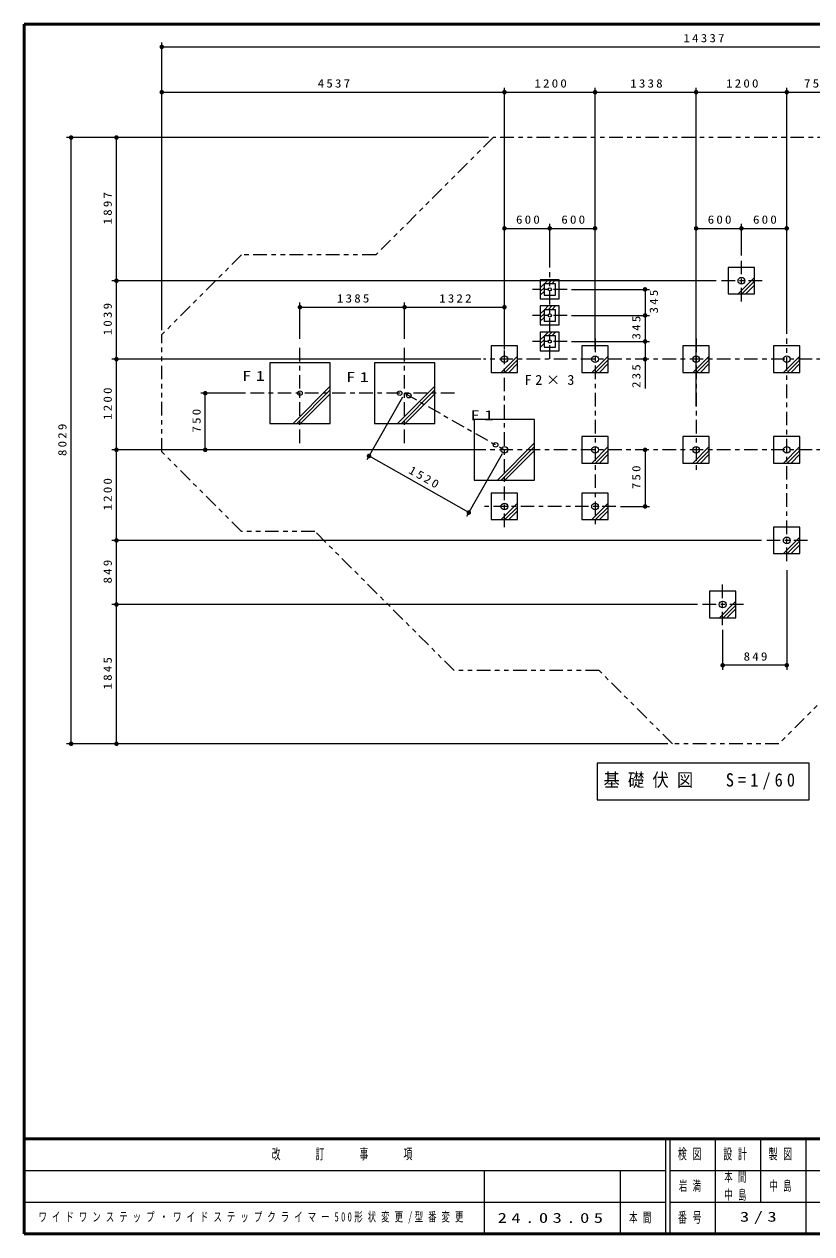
# Model space of a CAD drawing. Units: millimetres on the paper, scale 1:60. Extents: x -385 to 0, y -594 to 267.
# Drawn here: x -385 to -211.2, y -594 to -327 of the extents above; entities that cross this region are included whole.
import ezdxf

# ---------------------------------------------------------------- set-up
doc = ezdxf.new("R2010")
doc.units = ezdxf.units.MM
doc.linetypes.add('USER2', pattern=[6, 3, -1, 1, -1])
doc.linetypes.add('USER3', pattern=[8, 3, -1, 1, -1, 1, -1])
doc.layers.add('LY_1', color=7, linetype='Continuous', lineweight=25)
doc.styles.add('ＭＳ ゴシック', font='')
doc.styles.get('ＭＳ ゴシック').set_extended_font_data('MS Gothic')

# ---------------------------------------------------------------- blocks, each defined once
blk = doc.blocks.new('filled_dot')
at = {"color": 0, "linetype": 'Continuous', "lineweight": -2, "const_width": 1.25}
blk.add_lwpolyline([(-0.625, 0, 1), (0.625, 0, 1)], format="xyb", close=True, dxfattribs=at)

msp = doc.modelspace()

# ---------------------------------------------------------------- linework, layer by layer
at = {"layer": 'LY_1', "lineweight": 50}
for p, q in [((-385, -327), (-385, -594)), ((0, -327), (-385, -327)), ((-385, -573), (0, -573)), ((-385, -594), (0, -594))]:
    msp.add_line(p, q, dxfattribs=at)
at = {"layer": 'LY_1', "lineweight": 13}
for p, q in [((-354.644, -394.519), (-354.644, -331.013)), ((-354.644, -332.013), (-115.696, -332.013)), ((-279.022, -398.815), (-279.022, -341.013)), ((-259.022, -398.815), (-259.022, -341.013)), ((-236.722, -411.315), (-236.722, -341.013)), ((-216.722, -391.315), (-216.722, -341.013)), ((-354.644, -342.013), (-279.022, -342.013)), ((-279.022, -342.013), (-259.022, -342.013)), ((-259.022, -342.013), (-236.722, -342.013)), ((-236.722, -342.013), (-216.722, -342.013)), ((-216.722, -342.013), (-204.222, -342.013)), ((-282.503, -352.013), (-375.644, -352.013)), ((-374.644, -485.834), (-374.644, -352.013)), ((-282.503, -352.013), (-365.644, -352.013)), ((-364.644, -383.629), (-364.644, -352.013)), ((-279.022, -395.366), (-279.022, -371.069)), ((-269.022, -380.705), (-269.022, -371.069)), ((-259.022, -395.366), (-259.022, -371.069)), ((-236.722, -395.366), (-236.722, -371.069)), ((-226.722, -378.046), (-226.722, -371.069)), ((-216.722, -395.366), (-216.722, -371.069)), ((-279.022, -372.069), (-269.022, -372.069)), ((-269.022, -372.069), (-259.022, -372.069)), ((-236.722, -372.069), (-226.722, -372.069)), ((-226.722, -372.069), (-216.722, -372.069)), ((-232.306, -383.629), (-365.644, -383.629)), ((-364.644, -400.95), (-364.644, -383.629)), ((-271.106, -385.18), (-270.272, -384.347)), ((-270.209, -384.283), (-269.375, -383.45)), ((-269.384, -384.283), (-268.55, -383.45)), ((-268.559, -384.283), (-267.725, -383.45)), ((-223.806, -382.926), (-227.425, -386.546)), ((-223.806, -383.751), (-226.601, -386.546)), ((-271.106, -386.005), (-270.272, -385.171)), ((-271.106, -386.83), (-270.272, -385.996)), ((-264.194, -385.533), (-246.986, -385.533)), ((-247.986, -385.533), (-247.986, -391.283)), ((-223.806, -384.576), (-225.776, -386.546)), ((-324.14, -396.452), (-324.14, -388.465)), ((-324.14, -389.465), (-301.057, -389.465)), ((-301.057, -396.452), (-301.057, -388.465)), ((-301.057, -389.465), (-279.022, -389.465)), ((-279.022, -395.366), (-279.022, -388.465)), ((-270.209, -390.033), (-269.375, -389.2)), ((-269.384, -390.033), (-268.55, -389.2)), ((-268.559, -390.033), (-267.725, -389.2)), ((-271.106, -390.93), (-270.272, -390.097)), ((-271.106, -391.755), (-270.272, -390.921)), ((-271.106, -392.58), (-270.272, -391.746)), ((-264.194, -391.283), (-246.986, -391.283)), ((-247.986, -391.283), (-247.986, -397.033)), ((-270.209, -395.783), (-269.375, -394.95)), ((-269.384, -395.783), (-268.55, -394.95)), ((-268.559, -395.783), (-267.725, -394.95)), ((-271.106, -396.68), (-270.272, -395.847)), ((-271.106, -397.505), (-270.272, -396.671)), ((-271.106, -398.33), (-270.272, -397.496)), ((-264.194, -397.033), (-246.986, -397.033)), ((-247.986, -397.033), (-247.986, -407.443)), ((-276.106, -400.246), (-279.725, -403.866)), ((-256.106, -400.246), (-259.725, -403.866)), ((-233.806, -400.246), (-237.425, -403.866)), ((-213.806, -400.246), (-217.425, -403.866)), ((-284.202, -400.95), (-365.644, -400.95)), ((-364.644, -420.95), (-364.644, -400.95)), ((-276.106, -401.071), (-278.901, -403.866)), ((-276.106, -401.896), (-278.076, -403.866)), ((-256.106, -401.071), (-258.901, -403.866)), ((-256.106, -401.896), (-258.076, -403.866)), ((-233.806, -401.071), (-236.601, -403.866)), ((-233.806, -401.896), (-235.776, -403.866)), ((-213.806, -401.071), (-216.601, -403.866)), ((-213.806, -401.896), (-215.776, -403.866)), ((-336.138, -408.45), (-346.03, -408.45)), ((-345.03, -420.95), (-345.03, -408.45)), ((-317.474, -406.913), (-325.677, -415.116)), ((-317.474, -407.738), (-324.852, -415.116)), ((-294.39, -406.913), (-302.594, -415.116)), ((-294.39, -407.738), (-301.769, -415.116)), ((-317.474, -408.563), (-324.027, -415.116)), ((-301.55, -409.319), (-309.413, -423.179)), ((-294.39, -408.563), (-300.944, -415.116)), ((-284.202, -420.95), (-365.644, -420.95)), ((-364.644, -440.95), (-364.644, -420.95)), ((-291.02, -420.95), (-346.03, -420.95)), ((-279.516, -421.819), (-287.378, -435.679)), ((-272.356, -419.413), (-280.559, -427.616)), ((-272.356, -420.238), (-279.734, -427.616)), ((-272.356, -421.063), (-278.909, -427.616)), ((-256.106, -420.246), (-259.725, -423.866)), ((-256.106, -421.071), (-258.901, -423.866)), ((-247.986, -420.95), (-247.986, -433.45)), ((-233.806, -420.246), (-237.425, -423.866)), ((-233.806, -421.071), (-236.601, -423.866)), ((-213.806, -420.246), (-217.425, -423.866)), ((-213.806, -421.071), (-216.601, -423.866)), ((-286.885, -434.809), (-308.919, -422.309)), ((-256.106, -421.896), (-258.076, -423.866)), ((-233.806, -421.896), (-235.776, -423.866)), ((-213.806, -421.896), (-215.776, -423.866)), ((-276.106, -432.746), (-279.725, -436.366)), ((-276.106, -433.571), (-278.901, -436.366)), ((-276.106, -434.396), (-278.076, -436.366)), ((-256.106, -432.746), (-259.725, -436.366)), ((-256.106, -433.571), (-258.901, -436.366)), ((-256.106, -434.396), (-258.076, -436.366)), ((-253.439, -433.45), (-246.986, -433.45)), ((-213.806, -440.246), (-217.425, -443.866)), ((-222.306, -440.95), (-365.644, -440.95)), ((-364.644, -455.092), (-364.644, -440.95)), ((-213.806, -441.071), (-216.601, -443.866)), ((-213.806, -441.896), (-215.776, -443.866)), ((-216.722, -447.533), (-216.722, -469.5)), ((-236.448, -455.092), (-365.644, -455.092)), ((-364.644, -485.834), (-364.644, -455.092)), ((-227.948, -454.389), (-231.568, -458.008)), ((-227.948, -455.214), (-230.743, -458.008)), ((-227.948, -456.038), (-229.918, -458.008)), ((-230.864, -460.675), (-230.864, -469.5)), ((-216.722, -468.5), (-230.864, -468.5)), ((-242.962, -485.834), (-375.644, -485.834)), ((-258.57, -490.101), (-258.57, -498.234)), ((-211.77, -490.101), (-258.57, -490.101)), ((-211.77, -498.234), (-211.77, -490.101)), ((-258.57, -498.234), (-211.77, -498.234)), ((-385, -580), (-243.5, -580)), ((-283.5, -580), (-283.5, -594)), ((-253.5, -580), (-253.5, -594)), ((-242.5, -580), (-187.5, -580)), ((-385, -587), (-243.5, -587)), ((-232.5, -587), (-232.5, -594))]:
    msp.add_line(p, q, dxfattribs=at)
at = {"layer": 'LY_1', "linetype": 'USER3'}
for p, q in [((-281.503, -352.013), (-307.435, -377.946)), ((-204.927, -352.013), (-281.503, -352.013)), ((-337.071, -377.946), (-354.644, -395.519)), ((-307.435, -377.946), (-337.071, -377.946)), ((-354.644, -421.38), (-354.644, -395.519)), ((-337.071, -438.954), (-354.644, -421.38)), ((-320.849, -438.954), (-337.071, -438.954)), ((-290.12, -469.683), (-320.849, -438.954)), ((-195.872, -463.26), (-218.447, -485.834)), ((-258.113, -469.683), (-290.12, -469.683)), ((-241.962, -485.834), (-258.113, -469.683)), ((-218.447, -485.834), (-241.962, -485.834))]:
    msp.add_line(p, q, dxfattribs=at)
at = {"layer": 'LY_1', "linetype": 'USER2', "lineweight": 13}
for p, q in [((-226.722, -388.213), (-226.722, -379.046)), ((-269.022, -400.861), (-269.022, -381.705)), ((-222.139, -383.629), (-231.306, -383.629)), ((-265.194, -385.533), (-272.85, -385.533)), ((-265.194, -391.283), (-272.85, -391.283)), ((-324.14, -419.447), (-324.14, -397.452)), ((-301.057, -419.447), (-301.057, -397.452)), ((-279.022, -438.033), (-279.022, -396.366)), ((-265.194, -397.033), (-272.85, -397.033)), ((-259.022, -396.366), (-259.022, -438.033)), ((-236.722, -396.366), (-236.722, -425.533)), ((-216.722, -445.533), (-216.722, -396.366)), ((-187.139, -400.95), (-283.606, -400.95)), ((-290.06, -408.45), (-335.138, -408.45)), ((-301.057, -408.45), (-279.022, -420.95)), ((-187.139, -420.95), (-290.02, -420.95)), ((-254.439, -433.45), (-283.606, -433.45)), ((-212.139, -440.95), (-221.306, -440.95)), ((-230.864, -459.675), (-230.864, -450.508)), ((-226.281, -455.092), (-235.448, -455.092))]:
    msp.add_line(p, q, dxfattribs=at)
at = {"layer": 'LY_1'}
for p, q in [((-223.806, -380.713), (-229.639, -380.713)), ((-229.639, -380.713), (-229.639, -386.546)), ((-223.806, -386.546), (-223.806, -380.713)), ((-266.939, -383.45), (-271.106, -383.45)), ((-271.106, -383.45), (-271.106, -387.616)), ((-267.772, -384.283), (-270.272, -384.283)), ((-270.272, -384.283), (-270.272, -386.783)), ((-267.772, -386.783), (-267.772, -384.283)), ((-266.939, -387.616), (-266.939, -383.45)), ((-270.272, -386.783), (-267.772, -386.783)), ((-229.639, -386.546), (-223.806, -386.546)), ((-271.106, -387.616), (-266.939, -387.616)), ((-266.939, -389.2), (-271.106, -389.2)), ((-271.106, -389.2), (-271.106, -393.366)), ((-266.939, -393.366), (-266.939, -389.2)), ((-267.772, -390.033), (-270.272, -390.033)), ((-270.272, -390.033), (-270.272, -392.533)), ((-267.772, -392.533), (-267.772, -390.033)), ((-271.106, -393.366), (-266.939, -393.366)), ((-266.939, -394.95), (-271.106, -394.95)), ((-271.106, -394.95), (-271.106, -399.116)), ((-270.272, -392.533), (-267.772, -392.533)), ((-266.939, -399.116), (-266.939, -394.95)), ((-267.772, -395.783), (-270.272, -395.783)), ((-270.272, -395.783), (-270.272, -398.283)), ((-267.772, -398.283), (-267.772, -395.783)), ((-276.106, -398.033), (-281.939, -398.033)), ((-281.939, -398.033), (-281.939, -403.866)), ((-276.106, -403.866), (-276.106, -398.033)), ((-271.106, -399.116), (-266.939, -399.116)), ((-270.272, -398.283), (-267.772, -398.283)), ((-256.106, -398.033), (-261.939, -398.033)), ((-261.939, -398.033), (-261.939, -403.866)), ((-256.106, -403.866), (-256.106, -398.033)), ((-233.806, -398.033), (-239.639, -398.033)), ((-239.639, -398.033), (-239.639, -403.866)), ((-233.806, -403.866), (-233.806, -398.033)), ((-213.806, -398.033), (-219.639, -398.033)), ((-219.639, -398.033), (-219.639, -403.866)), ((-213.806, -403.866), (-213.806, -398.033)), ((-330.807, -401.783), (-330.807, -415.116)), ((-317.474, -401.783), (-330.807, -401.783)), ((-317.474, -415.116), (-317.474, -401.783)), ((-307.724, -401.783), (-307.724, -415.116)), ((-294.39, -401.783), (-307.724, -401.783)), ((-294.39, -415.116), (-294.39, -401.783)), ((-281.939, -403.866), (-276.106, -403.866)), ((-261.939, -403.866), (-256.106, -403.866)), ((-239.639, -403.866), (-233.806, -403.866)), ((-219.639, -403.866), (-213.806, -403.866)), ((-330.807, -415.116), (-317.474, -415.116)), ((-307.724, -415.116), (-294.39, -415.116)), ((-285.689, -414.283), (-285.689, -427.616)), ((-272.356, -414.283), (-285.689, -414.283)), ((-272.356, -427.616), (-272.356, -414.283)), ((-256.106, -418.033), (-261.939, -418.033)), ((-261.939, -418.033), (-261.939, -423.866)), ((-256.106, -423.866), (-256.106, -418.033)), ((-233.806, -418.033), (-239.639, -418.033)), ((-239.639, -418.033), (-239.639, -423.866)), ((-233.806, -423.866), (-233.806, -418.033)), ((-213.806, -418.033), (-219.639, -418.033)), ((-219.639, -418.033), (-219.639, -423.866)), ((-213.806, -423.866), (-213.806, -418.033)), ((-261.939, -423.866), (-256.106, -423.866)), ((-239.639, -423.866), (-233.806, -423.866)), ((-219.639, -423.866), (-213.806, -423.866)), ((-285.689, -427.616), (-272.356, -427.616)), ((-276.106, -430.533), (-281.939, -430.533)), ((-281.939, -430.533), (-281.939, -436.366)), ((-276.106, -436.366), (-276.106, -430.533)), ((-256.106, -430.533), (-261.939, -430.533)), ((-261.939, -430.533), (-261.939, -436.366)), ((-256.106, -436.366), (-256.106, -430.533)), ((-281.939, -436.366), (-276.106, -436.366)), ((-261.939, -436.366), (-256.106, -436.366)), ((-213.806, -438.033), (-219.639, -438.033)), ((-219.639, -438.033), (-219.639, -443.866)), ((-213.806, -443.866), (-213.806, -438.033)), ((-219.639, -443.866), (-213.806, -443.866)), ((-227.948, -452.175), (-233.781, -452.175)), ((-233.781, -452.175), (-233.781, -458.008)), ((-227.948, -458.008), (-227.948, -452.175)), ((-233.781, -458.008), (-227.948, -458.008)), ((-243.5, -573), (-243.5, -594)), ((-242.5, -573), (-242.5, -594)), ((-232.5, -573), (-232.5, -587)), ((-222.5, -573), (-222.5, -587)), ((-212.5, -573), (-212.5, -594)), ((-242.5, -587), (0, -587))]:
    msp.add_line(p, q, dxfattribs=at)
for centre, radius in [((-226.722, -383.629), 0.743), ((-269.022, -385.533), 0.356), ((-269.022, -391.283), 0.356), ((-269.022, -397.033), 0.356), ((-279.022, -400.95), 0.743), ((-259.022, -400.95), 0.743), ((-236.722, -400.95), 0.743), ((-216.722, -400.95), 0.743), ((-324.14, -408.45), 0.504), ((-302.14, -408.45), 0.504), ((-300.115, -408.984), 0.504), ((-280.979, -419.839), 0.504), ((-279.022, -420.95), 0.743), ((-259.022, -420.95), 0.743), ((-236.722, -420.95), 0.743), ((-216.722, -420.95), 0.743), ((-279.022, -433.45), 0.743), ((-259.022, -433.45), 0.743), ((-216.722, -440.95), 0.743), ((-230.864, -455.092), 0.743)]:
    msp.add_circle(centre, radius, dxfattribs=at)

# ---------------------------------------------------------------- block references
at = {"layer": 'LY_1', "lineweight": 13, "xscale": 0.4, "yscale": 0.4}
for p in [(-354.644, -332.013), (-354.644, -342.013), (-279.022, -342.013), (-259.022, -342.013), (-236.722, -342.013), (-216.722, -342.013), (-279.022, -372.069), (-269.022, -372.069), (-236.722, -372.069), (-226.722, -372.069), (-324.14, -389.465), (-301.057, -389.465), (-230.864, -468.5)]:
    msp.add_blockref('filled_dot', p, dxfattribs=at)
for p, rotation in [((-279.022, -342.013), 180), ((-259.022, -342.013), 180), ((-236.722, -342.013), 180), ((-216.722, -342.013), 180), ((-374.644, -352.013), 270), ((-364.644, -352.013), 270), ((-269.022, -372.069), 180), ((-259.022, -372.069), 180), ((-226.722, -372.069), 180), ((-216.722, -372.069), 180), ((-364.644, -383.629), 270), ((-364.644, -383.629), 90), ((-247.986, -385.533), 270), ((-301.057, -389.465), 180), ((-279.022, -389.465), 180), ((-247.986, -391.283), 90), ((-247.986, -391.283), 270), ((-247.986, -397.033), 90), ((-247.986, -397.033), 270), ((-364.644, -400.95), 90), ((-364.644, -400.95), 270), ((-247.986, -400.95), 90), ((-345.03, -408.45), 270), ((-364.644, -420.95), 270), ((-364.644, -420.95), 90), ((-345.03, -420.95), 90), ((-308.919, -422.309), 330.4), ((-247.986, -420.95), 270), ((-286.885, -434.809), 150.4), ((-247.986, -433.45), 90), ((-364.644, -440.95), 270), ((-364.644, -440.95), 90), ((-364.644, -455.092), 270), ((-364.644, -455.092), 90), ((-216.722, -468.5), 180), ((-374.644, -485.834), 90), ((-364.644, -485.834), 90)]:
    msp.add_blockref('filled_dot', p, dxfattribs=dict(at, rotation=rotation))

# ---------------------------------------------------------------- texts
at = {"layer": 'LY_1', "style": 'ＭＳ ゴシック'}
for s, insert, char_height, attachment_point in [('\\T1.33;\\W1.15;14337', (-234.75, -331.013), 1.833, 8), ('\\T1.33;\\W1.15;4537', (-316.417, -341.013), 1.833, 8), ('\\T1.33;\\W1.15;1200', (-268.601, -341.013), 1.833, 8), ('\\T1.33;\\W1.15;1338', (-247.444, -341.013), 1.833, 8), ('\\T1.33;\\W1.15;1200', (-226.301, -341.013), 1.833, 8), ('\\T1.33;\\W1.15;750', (-210.057, -341.013), 1.833, 8), ('\\T1.33;\\W1.15;600', (-273.606, -371.069), 1.833, 8), ('\\T1.33;\\W1.15;600', (-263.606, -371.069), 1.833, 8), ('\\T1.33;\\W1.15;600', (-231.306, -371.069), 1.833, 8), ('\\T1.33;\\W1.15;600', (-221.306, -371.069), 1.833, 8), ('\\T1.33;\\W1.15;1385', (-312.171, -388.465), 1.833, 8), ('\\T1.33;\\W1.15;1322', (-289.612, -388.465), 1.833, 8), ('\\T1.5;\\W1.35;F1', (-336.932, -405.722), 2.199, 7), ('\\T1.5;\\W1.35;F1', (-313.979, -405.989), 2.199, 7), ('\\T1.5;\\W1.05;F2×3', (-274.574, -406.643), 2.199, 7), ('\\T1.5;\\W1.35;F1', (-286.501, -414.421), 2.199, 7), ('\\T1.33;\\W1.15;849', (-223.377, -467.5), 1.833, 8), ('\\T1.5;\\W0.9;基礎伏図\u3000S=1/60', (-257.17, -494.168), 2.933, 4), ('\\T1.64;\\W0.6;改\u3000\u3000訂\u3000\u3000事\u3000\u3000項', (-314.25, -576.5), 2.346, 5), ('\\T1.64;\\W0.6;検図', (-237.5, -576.5), 2.346, 5), ('\\T1.64;\\W0.6;設計', (-227.5, -576.5), 2.346, 5), ('\\T1.64;\\W0.6;製図', (-217.5, -576.5), 2.346, 5), ('\\T1.64;\\W0.6;岩満', (-237.5, -583.5), 2.199, 5), ('\\T1.64;\\W0.6;本間', (-230.5, -581.5), 2.199, 4), ('\\T1.64;\\W0.6;中島', (-217.5, -583.5), 2.199, 5), ('\\T1.64;\\W0.6;中島', (-230.5, -585.5), 2.199, 4), ('\\T1.59;\\W0.65;ワイドワンステップ・ワイドステップクライマー500形状変更/型番変更', (-381.85, -590.5), 2.053, 4), ('\\T1.5;\\W1.35;24.03.05', (-280.5, -590.5), 2.199, 4), ('\\T1.64;\\W0.6;本間', (-251.5, -590.5), 2.199, 4), ('\\T1.64;\\W0.6;番号', (-237.5, -590.5), 2.346, 5), ('\\T1.5;\\W1.35;3/3', (-222.5, -590.5), 2.199, 5)]:
    msp.add_mtext(s, dxfattribs=dict(at, insert=insert, char_height=char_height, attachment_point=attachment_point))
at = {"layer": 'LY_1', "char_height": 1.833, "style": 'ＭＳ ゴシック'}
for s, insert, attachment_point, rotation in [('\\T1.33;\\W1.15;1897', (-365.644, -367.393), 8, 90), ('\\T1.33;\\W1.15;345', (-246.986, -387.991), 2, 90), ('\\T1.33;\\W1.15;1039', (-365.644, -391.866), 8, 90), ('\\T1.33;\\W1.15;345', (-248.986, -393.741), 8, 90), ('\\T1.33;\\W1.15;235', (-248.986, -404.443), 8, 90), ('\\T1.33;\\W1.15;1200', (-365.644, -410.529), 8, 90), ('\\T1.33;\\W1.15;750', (-346.03, -414.284), 8, 90), ('\\T1.33;\\W1.15;8029', (-375.644, -418.515), 8, 90), ('\\T1.33;\\W1.15;1520', (-297.04, -427.898), 8, 330.434), ('\\T1.33;\\W1.15;750', (-248.986, -426.784), 8, 90), ('\\T1.33;\\W1.15;1200', (-365.644, -430.529), 8, 90), ('\\T1.33;\\W1.15;849', (-365.644, -447.604), 8, 90), ('\\T1.33;\\W1.15;1845', (-365.644, -470.035), 8, 90)]:
    msp.add_mtext(s, dxfattribs=dict(at, insert=insert, attachment_point=attachment_point, rotation=rotation))

doc.saveas('drawing.dxf')
